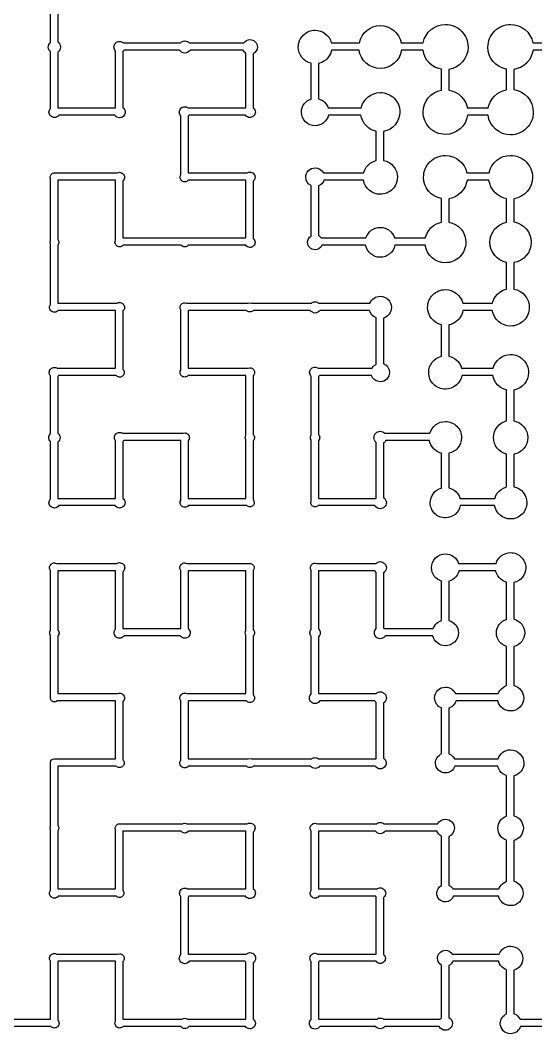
# Model space of a CAD drawing. Extents: x 0.02 to 7.98, y 0.02 to 7.98.
# Drawn here: x 5.998 to 6.986, y 4.041 to 5.988 of the extents above; entities that cross this region are included whole.
import ezdxf

# ---------------------------------------------------------------- set-up
doc = ezdxf.new("R2010")
doc.units = 0
doc.layers.add('PYDXF', color=18, linetype='CONTINUOUS')

msp = doc.modelspace()

# ---------------------------------------------------------------- linework, layer by layer
at = {"layer": 'PYDXF'}
for points in [[(7.0209, 5.9305), (6.9812, 5.9305), (6.9812, 5.9299), (6.9797, 5.9235), (6.9771, 5.917), (6.9735, 5.911), (6.9689, 5.9055), (6.9634, 5.9008), (6.9573, 5.8972), (6.9509, 5.8947), (6.9445, 5.8932), (6.9445, 5.8544, -0.371801), (6.9817, 5.8112, -0.414214), (6.9381, 5.7676, -0.376038), (6.8949, 5.8055), (6.8555, 5.8055, -0.375339), (6.8131, 5.7684, -0.414214), (6.7703, 5.8112, -0.362662), (6.8055, 5.8533), (6.8055, 5.8935), (6.8003, 5.8947), (6.7939, 5.8972), (6.7878, 5.9008), (6.7824, 5.9055), (6.7777, 5.911), (6.7741, 5.917), (6.7715, 5.9235), (6.7701, 5.9299), (6.77, 5.9305), (6.7288, 5.9305, -0.373707), (6.6881, 5.8952, -0.373707), (6.6475, 5.9305), (6.5948, 5.9305), (6.5942, 5.9276), (6.5926, 5.9233), (6.5904, 5.9191), (6.5876, 5.9152), (6.5841, 5.9118), (6.5802, 5.9089), (6.5761, 5.9067), (6.5717, 5.9052), (6.5695, 5.9047), (6.5695, 5.8366), (6.5708, 5.8363), (6.5747, 5.8347), (6.5783, 5.8326), (6.5816, 5.8298), (6.5844, 5.8265), (6.5866, 5.8228), (6.5879, 5.8195), (6.6516, 5.8195, -0.350486), (6.6881, 5.8488, -0.414214), (6.7257, 5.8112, -0.364953), (6.6945, 5.7743), (6.6945, 5.7184, -0.357849), (6.721, 5.6862, -0.414214), (6.6881, 5.6534, -0.363573), (6.6558, 5.6805), (6.5801, 5.6805), (6.5793, 5.6783), (6.5778, 5.6758), (6.5758, 5.6735), (6.5736, 5.6716), (6.5711, 5.6701), (6.5695, 5.6695), (6.5695, 5.574), (6.5707, 5.5734), (6.5725, 5.5721), (6.574, 5.5706), (6.5748, 5.5695), (6.6606, 5.5695, -0.331003), (6.6881, 5.5899, -0.331003), (6.7156, 5.5695), (6.7749, 5.5695), (6.7756, 5.5728), (6.7779, 5.5785), (6.7812, 5.584), (6.7854, 5.589), (6.7903, 5.5932), (6.7958, 5.5964), (6.8016, 5.5987), (6.8055, 5.5996), (6.8055, 5.6451, -0.36158), (6.7712, 5.6862, -0.414214), (6.8131, 5.7281, -0.357039), (6.8541, 5.6945), (6.897, 5.6945, -0.357196), (6.9381, 5.7282, -0.414214), (6.9801, 5.6862, -0.370166), (6.9445, 5.6447), (6.9445, 5.6003, -0.36749), (6.9777, 5.5612, -0.36749), (6.9445, 5.5222), (6.9445, 5.4714, -0.36257), (6.974, 5.4362, -0.414214), (6.9381, 5.4004, -0.367815), (6.9028, 5.4305), (6.8467, 5.4305), (6.8458, 5.4262), (6.8438, 5.4212), (6.8409, 5.4164), (6.8373, 5.4121), (6.833, 5.4084), (6.8282, 5.4056), (6.8232, 5.4036), (6.8195, 5.4028), (6.8195, 5.3426), (6.8217, 5.3422), (6.826, 5.3406), (6.8302, 5.3384), (6.834, 5.3356), (6.8374, 5.3322), (6.8403, 5.3283), (6.8425, 5.3241), (6.844, 5.3198), (6.8441, 5.3195), (6.9047, 5.3195, -0.344808), (6.9381, 5.3457, -0.414214), (6.9726, 5.3112, -0.36158), (6.9445, 5.2775), (6.9445, 5.2184, -0.357849), (6.971, 5.1862, -0.357849), (6.9445, 5.1541), (6.9445, 5.0918, -0.355105), (6.9694, 5.0612, -0.414214), (6.9381, 5.0299, -0.36158), (6.9074, 5.0555), (6.8417, 5.0555, -0.357261), (6.8131, 5.032, -0.414214), (6.7839, 5.0612, -0.338749), (6.8055, 5.0894), (6.8055, 5.1563), (6.804, 5.1566), (6.7994, 5.1584), (6.7951, 5.161), (6.7912, 5.1643), (6.7879, 5.1682), (6.7853, 5.1726), (6.7835, 5.1771), (6.7827, 5.1805), (6.6988, 5.1805), (6.6984, 5.1798), (6.6973, 5.1783), (6.696, 5.177), (6.6946, 5.176), (6.6945, 5.1759), (6.6945, 5.071, -0.253417), (6.6998, 5.0612, -0.414214), (6.6881, 5.0495, -0.270673), (6.6779, 5.0555), (6.5691, 5.0555, -0.203858), (6.5631, 5.053, -0.414214), (6.5548, 5.0612), (6.5555, 5.0644), (6.5555, 5.1818, -0.133366), (6.5543, 5.1862, -0.133366), (6.5555, 5.1907), (6.5555, 5.3042, -0.188422), (6.5527, 5.3112, -0.414214), (6.5631, 5.3216, -0.163505), (6.5694, 5.3195), (6.6725, 5.3195), (6.6731, 5.3207), (6.6747, 5.3228), (6.6766, 5.3247), (6.6787, 5.3262), (6.6805, 5.3272), (6.6805, 5.4162), (6.6795, 5.4166), (6.6767, 5.4181), (6.6741, 5.42), (6.6718, 5.4222), (6.6699, 5.4248), (6.6685, 5.4276), (6.6674, 5.4305), (6.5723, 5.4305, -0.258396), (6.5631, 5.4254, -0.258396), (6.5539, 5.4305), (6.4448, 5.4305, -0.219167), (6.4381, 5.4274, -0.219167), (6.4314, 5.4305), (6.3198, 5.4305), (6.3195, 5.4301), (6.3195, 5.3195), (6.435, 5.3195), (6.4381, 5.3201, -0.414214), (6.447, 5.3112, -0.193347), (6.4445, 5.3051), (6.4445, 5.1924, -0.193347), (6.447, 5.1862, -0.193347), (6.4445, 5.1801), (6.4445, 5.0665, -0.173402), (6.4464, 5.0612, -0.414214), (6.4381, 5.053, -0.203858), (6.4322, 5.0555), (6.3198, 5.0555, -0.219167), (6.3131, 5.0524, -0.414214), (6.3043, 5.0612, -0.133366), (6.3055, 5.0657), (6.3055, 5.1805), (6.1962, 5.1805), (6.1962, 5.1805), (6.1951, 5.1792), (6.1945, 5.1787), (6.1945, 5.0694, -0.23056), (6.1985, 5.0612, -0.414214), (6.1881, 5.0509, -0.251075), (6.1795, 5.0555), (6.0717, 5.0555, -0.251075), (6.0631, 5.0509, -0.414214), (6.0527, 5.0612, -0.188422), (6.0555, 5.0683), (6.0555, 5.1785, -0.200648), (6.0523, 5.1862, -0.200648), (6.0555, 5.194), (6.0555, 5.3049, -0.174753), (6.0532, 5.3112, -0.414214), (6.0631, 5.3211, -0.146441), (6.0685, 5.3195), (6.1805, 5.3195), (6.1805, 5.4305), (6.0705, 5.4305, -0.231992), (6.0631, 5.4268, -0.414214), (6.0537, 5.4362, -0.157522), (6.0555, 5.4417), (6.0555, 5.558), (6.0548, 5.5612), (6.0555, 5.5644), (6.0555, 5.683), (6.0548, 5.6862, -0.176158), (6.0568, 5.6915, -0.243468), (6.0625, 5.6945), (6.0628, 5.6945), (6.0631, 5.6945), (6.0634, 5.6945), (6.1837, 5.6945, -0.123531), (6.1881, 5.6956, -0.414214), (6.1975, 5.6862, -0.208232), (6.1945, 5.6794), (6.1945, 5.5695), (6.31, 5.5695), (6.3131, 5.5701), (6.3162, 5.5695), (6.4305, 5.5695), (6.4305, 5.6799), (6.4301, 5.6805), (6.3198, 5.6805, -0.219167), (6.3131, 5.6774, -0.414214), (6.3043, 5.6862, -0.133366), (6.3055, 5.6907), (6.3055, 5.8042, -0.188422), (6.3027, 5.8112, -0.414214), (6.3131, 5.8216, -0.163505), (6.3194, 5.8195), (6.4305, 5.8195), (6.4305, 5.9241), (6.4305, 5.9241), (6.4288, 5.9254), (6.4272, 5.9269), (6.426, 5.9286), (6.425, 5.9305), (6.425, 5.9305), (6.3233, 5.9305, -0.270673), (6.3131, 5.9245, -0.270673), (6.3029, 5.9305), (6.1973, 5.9305), (6.1969, 5.9299), (6.1958, 5.9286), (6.1945, 5.9275), (6.1945, 5.82, -0.23964), (6.199, 5.8112, -0.414214), (6.1881, 5.8004, -0.258396), (6.1789, 5.8055), (6.0717, 5.8055, -0.251075), (6.0631, 5.8009, -0.414214), (6.0527, 5.8112, -0.188422), (6.0555, 5.8183), (6.0555, 5.9274, -0.21848), (6.0514, 5.9362, -0.21848), (6.0555, 5.9451), (6.0555, 6.0524, -0.21848)], [(6.0695, 6.0515), (6.0695, 5.946, -0.253417), (6.0748, 5.9362, -0.253417), (6.0695, 5.9265), (6.0695, 5.8195), (6.1805, 5.8195), (6.1805, 5.9285, -0.200648), (6.1773, 5.9362, -0.414214), (6.1881, 5.9471, -0.17699), (6.1951, 5.9445), (6.3048, 5.9445, -0.199543), (6.3131, 5.948, -0.199543), (6.3214, 5.9445), (6.4264, 5.9445, -0.243893), (6.4381, 5.9506, -0.414214), (6.4525, 5.9362, -0.284707), (6.4445, 5.9234), (6.4445, 5.8194, -0.23056), (6.4485, 5.8112, -0.414214), (6.4381, 5.8009, -0.251075), (6.4295, 5.8055), (6.3217, 5.8055), (6.3216, 5.8052), (6.3205, 5.8039), (6.3195, 5.8031), (6.3195, 5.6945), (6.4327, 5.6945, -0.145776), (6.4381, 5.6961, -0.414214), (6.448, 5.6862, -0.220226), (6.4445, 5.6787), (6.4445, 5.5688, -0.220861), (6.448, 5.5612, -0.414214), (6.4381, 5.5513, -0.242298), (6.4301, 5.5555), (6.3198, 5.5555, -0.219167), (6.3131, 5.5524, -0.219167), (6.3064, 5.5555), (6.1948, 5.5555, -0.219167), (6.1881, 5.5524, -0.414214), (6.1793, 5.5612, -0.133366), (6.1805, 5.5657), (6.1805, 5.6805), (6.0695, 5.6805), (6.0695, 5.5665, -0.173402), (6.0714, 5.5612, -0.173402), (6.0695, 5.556), (6.0695, 5.4445), (6.1837, 5.4445, -0.123531), (6.1881, 5.4456, -0.414214), (6.1975, 5.4362, -0.208232), (6.1945, 5.4294), (6.1945, 5.3174, -0.193347), (6.197, 5.3112, -0.414214), (6.1881, 5.3024, -0.219167), (6.1814, 5.3055), (6.0712, 5.3055), (6.0712, 5.3055), (6.0701, 5.3042), (6.0695, 5.3037), (6.0695, 5.195, -0.23964), (6.074, 5.1862, -0.23964), (6.0695, 5.1775), (6.0695, 5.0695), (6.1805, 5.0695), (6.1805, 5.1799, -0.174753), (6.1782, 5.1862, -0.414214), (6.1881, 5.1961, -0.146441), (6.1935, 5.1945), (6.31, 5.1945), (6.3131, 5.1951, -0.414214), (6.322, 5.1862, -0.193347), (6.3195, 5.1801), (6.3195, 5.0695), (6.4305, 5.0695), (6.4305, 5.1818, -0.133366), (6.4293, 5.1862, -0.133366), (6.4305, 5.1907), (6.4305, 5.3055), (6.3198, 5.3055, -0.219167), (6.3131, 5.3024, -0.414214), (6.3043, 5.3112, -0.133366), (6.3055, 5.3157), (6.3055, 5.4318, -0.133366), (6.3043, 5.4362, -0.414214), (6.3131, 5.4451), (6.3162, 5.4445), (6.435, 5.4445), (6.4381, 5.4451), (6.4412, 5.4445), (6.5561, 5.4445, -0.17699), (6.5631, 5.4471, -0.17699), (6.5701, 5.4445), (6.6684, 5.4445, -0.302339), (6.6881, 5.4577, -0.414214), (6.7096, 5.4362, -0.328245), (6.6945, 5.4158), (6.6945, 5.3277, -0.309559), (6.7058, 5.3112, -0.414214), (6.6881, 5.2935, -0.320395), (6.6714, 5.3055), (6.5717, 5.3055), (6.5716, 5.3052), (6.5705, 5.3039), (6.5695, 5.3031), (6.5695, 5.1924, -0.193347), (6.572, 5.1862, -0.193347), (6.5695, 5.1801), (6.5695, 5.0695), (6.6798, 5.0695), (6.6798, 5.0695), (6.6805, 5.0701), (6.6805, 5.1768, -0.226052), (6.676, 5.1862, -0.414214), (6.6881, 5.1984, -0.207705), (6.697, 5.1945), (6.7832, 5.1945, -0.337223), (6.8131, 5.2172, -0.414214), (6.8441, 5.1862, -0.35453), (6.8195, 5.156), (6.8195, 5.0896), (6.8217, 5.0892), (6.826, 5.0874), (6.8301, 5.085), (6.8338, 5.0819), (6.8369, 5.0782), (6.8393, 5.0741), (6.841, 5.0698), (6.8411, 5.0695), (6.908, 5.0695), (6.9082, 5.0704), (6.91, 5.0751), (6.9126, 5.0794), (6.916, 5.0834), (6.9199, 5.0867), (6.9243, 5.0893), (6.9289, 5.0912), (6.9305, 5.0915), (6.9305, 5.1544, -0.347038), (6.9053, 5.1862, -0.347038), (6.9305, 5.2181), (6.9305, 5.2778), (6.928, 5.2783), (6.9229, 5.2803), (6.9181, 5.2832), (6.9138, 5.2869), (6.9101, 5.2912), (6.9072, 5.296), (6.9052, 5.3011), (6.9042, 5.3055), (6.8446, 5.3055, -0.362375), (6.8131, 5.2792, -0.414214), (6.781, 5.3112, -0.345464), (6.8055, 5.3423), (6.8055, 5.403, -0.349608), (6.779, 5.4362, -0.414214), (6.8131, 5.4704, -0.344151), (6.8462, 5.4445), (6.9033, 5.4445), (6.9039, 5.4468), (6.906, 5.4521), (6.9089, 5.4571), (6.9128, 5.4616), (6.9173, 5.4654), (6.9223, 5.4684), (6.9276, 5.4705), (6.9305, 5.4712), (6.9305, 5.5225, -0.358475), (6.8985, 5.5612, -0.358475), (6.9305, 5.6), (6.9305, 5.645), (6.9258, 5.6461), (6.9196, 5.6485), (6.9137, 5.6521), (6.9084, 5.6565), (6.9039, 5.6618), (6.9004, 5.6677), (6.898, 5.6739), (6.8965, 5.6801), (6.8965, 5.6805), (6.8546, 5.6805), (6.8546, 5.6802), (6.8532, 5.6739), (6.8507, 5.6678), (6.8472, 5.6619), (6.8427, 5.6566), (6.8375, 5.6521), (6.8316, 5.6486), (6.8254, 5.6462), (6.8195, 5.6449), (6.8195, 5.5999, -0.367048), (6.8523, 5.5612, -0.414214), (6.8131, 5.522, -0.371853), (6.7743, 5.5555), (6.7162, 5.5555, -0.356255), (6.6881, 5.5325, -0.356255), (6.6601, 5.5555), (6.5762, 5.5555, -0.297955), (6.5631, 5.5469, -0.414214), (6.5488, 5.5612, -0.257863), (6.5555, 5.5733), (6.5555, 5.67, -0.291094), (6.5451, 5.6862, -0.414214), (6.5631, 5.7042, -0.280208), (6.5791, 5.6945), (6.6564, 5.6945), (6.6567, 5.6959), (6.6586, 5.7007), (6.6614, 5.7053), (6.6649, 5.7095), (6.669, 5.713), (6.6736, 5.7157), (6.6785, 5.7176), (6.6805, 5.7181), (6.6805, 5.7746), (6.6771, 5.7753), (6.6715, 5.7775), (6.6663, 5.7807), (6.6615, 5.7847), (6.6575, 5.7894), (6.6544, 5.7947), (6.6522, 5.8002), (6.651, 5.8055), (6.5886, 5.8055, -0.350735), (6.5631, 5.785, -0.414214), (6.5369, 5.8112, -0.330225), (6.5555, 5.8363), (6.5555, 5.905, -0.345779), (6.5309, 5.9362, -0.414214), (6.5631, 5.9685, -0.340025), (6.5942, 5.9445), (6.648, 5.9445, -0.355889), (6.6881, 5.9773, -0.355915), (6.7282, 5.9445), (6.7705, 5.9445, -0.359154), (6.8131, 5.9797, -0.414214), (6.8566, 5.9362, -0.371684), (6.8195, 5.8932), (6.8195, 5.8536), (6.8257, 5.8522), (6.832, 5.8497), (6.838, 5.8461), (6.8434, 5.8415), (6.848, 5.8361), (6.8515, 5.8301), (6.854, 5.8238), (6.855, 5.8195), (6.8954, 5.8195), (6.8964, 5.8241), (6.899, 5.8305), (6.9026, 5.8366), (6.9073, 5.8421), (6.9128, 5.8467), (6.9189, 5.8504), (6.9253, 5.8529), (6.9305, 5.8541), (6.9305, 5.8935, -0.363469), (6.8946, 5.9362, -0.414214), (6.9381, 5.9797, -0.359154), (6.9807, 5.9445), (7.0214, 5.9445, -0.357979)], [(5.9384, 4.0695), (6.0555, 4.0695), (6.0555, 4.1807, -0.157522), (6.0537, 4.1862, -0.414214), (6.0631, 4.1956, -0.123531), (6.0675, 4.1945), (6.185, 4.1945), (6.1881, 4.1951, -0.414214), (6.197, 4.1862, -0.193347), (6.1945, 4.1801), (6.1945, 4.0695), (6.3077, 4.0695, -0.145776), (6.3131, 4.0711, -0.146441), (6.3185, 4.0695), (6.4305, 4.0695), (6.4305, 4.1785), (6.4304, 4.1786), (6.4293, 4.1799), (6.4289, 4.1805), (6.3217, 4.1805, -0.251075), (6.3131, 4.1759, -0.414214), (6.3027, 4.1862, -0.188422), (6.3055, 4.1933), (6.3055, 4.3049, -0.174753), (6.3032, 4.3112, -0.414214), (6.3131, 4.3211, -0.146441), (6.3185, 4.3195), (6.4305, 4.3195), (6.4305, 4.4299), (6.4301, 4.4305), (6.3205, 4.4305, -0.231992), (6.3131, 4.4268, -0.231992), (6.3057, 4.4305), (6.1945, 4.4305), (6.1945, 4.3165, -0.173402), (6.1964, 4.3112, -0.414214), (6.1881, 4.303, -0.203858), (6.1822, 4.3055), (6.0705, 4.3055, -0.231992), (6.0631, 4.3018, -0.414214), (6.0537, 4.3112, -0.157522), (6.0555, 4.3167), (6.0555, 4.433), (6.0548, 4.4362), (6.0555, 4.4394), (6.0555, 4.5605), (6.0554, 4.5612), (6.0555, 4.562), (6.0555, 4.5625, -0.414214), (6.0625, 4.5695), (6.1805, 4.5695), (6.1805, 4.6805), (6.0682, 4.6805, -0.182463), (6.0631, 4.6786, -0.414214), (6.0554, 4.6862), (6.0555, 4.6872), (6.0555, 4.6875), (6.0555, 4.8068, -0.133366), (6.0543, 4.8112, -0.133366), (6.0555, 4.8157), (6.0555, 4.9307, -0.157522), (6.0537, 4.9362, -0.414214), (6.0631, 4.9456, -0.123531), (6.0675, 4.9445), (6.1827, 4.9445, -0.145776), (6.1881, 4.9461, -0.414214), (6.198, 4.9362, -0.220226), (6.1945, 4.9287), (6.1945, 4.8195), (6.3055, 4.8195), (6.3055, 4.9307, -0.157522), (6.3037, 4.9362, -0.414214), (6.3131, 4.9456, -0.123531), (6.3175, 4.9445), (6.4375, 4.9445), (6.4377, 4.9445), (6.4381, 4.9445, -0.414214), (6.4464, 4.9362, -0.173402), (6.4445, 4.931), (6.4445, 4.8174, -0.193347), (6.447, 4.8112, -0.193347), (6.4445, 4.8051), (6.4445, 4.6924, -0.193347), (6.447, 4.6862, -0.414214), (6.4381, 4.6774, -0.219167), (6.4314, 4.6805), (6.3205, 4.6805), (6.3198, 4.6796), (6.3195, 4.6794), (6.3195, 4.5695), (6.435, 4.5695), (6.4381, 4.5701), (6.4412, 4.5695), (6.5569, 4.5695, -0.163505), (6.5631, 4.5716, -0.163505), (6.5694, 4.5695), (6.6805, 4.5695), (6.6805, 4.5695), (6.6805, 4.6774), (6.6798, 4.678), (6.6786, 4.6794), (6.6779, 4.6805), (6.5723, 4.6805, -0.258396), (6.5631, 4.6754, -0.414214), (6.5523, 4.6862, -0.200648), (6.5555, 4.694), (6.5555, 4.8049, -0.174753), (6.5532, 4.8112, -0.174078), (6.5555, 4.8175), (6.5555, 4.9318, -0.133366), (6.5543, 4.9362, -0.414214), (6.5631, 4.9451), (6.5662, 4.9445), (6.6798, 4.9445, -0.199543), (6.6881, 4.948, -0.414214), (6.6998, 4.9362, -0.253417), (6.6945, 4.9265), (6.6945, 4.8205), (6.6955, 4.8198), (6.6958, 4.8195), (6.7897, 4.8195), (6.7904, 4.8212), (6.7921, 4.8244), (6.7943, 4.8274), (6.7969, 4.8301), (6.7999, 4.8323), (6.8031, 4.834), (6.8055, 4.8348), (6.8055, 4.9108, -0.331373), (6.7865, 4.9362, -0.414214), (6.8131, 4.9628, -0.32423), (6.8383, 4.9445), (6.9103, 4.9445, -0.331966), (6.9381, 4.9653, -0.414214), (6.9672, 4.9362, -0.350486), (6.9445, 4.908), (6.9445, 4.8375, -0.345989), (6.9652, 4.8112, -0.346068), (6.9445, 4.7849), (6.9445, 4.7104, -0.34042), (6.9632, 4.6862, -0.414214), (6.9381, 4.6612, -0.347852), (6.9138, 4.6805), (6.833, 4.6805), (6.833, 4.6801), (6.8318, 4.6771), (6.83, 4.6742), (6.8278, 4.6716), (6.8252, 4.6693), (6.8223, 4.6676), (6.8195, 4.6665), (6.8195, 4.5791), (6.8215, 4.5783), (6.8242, 4.5767), (6.8266, 4.5747), (6.8286, 4.5723), (6.8302, 4.5696), (6.8303, 4.5695), (6.9141, 4.5695, -0.320131), (6.9381, 4.5867, -0.414214), (6.9636, 4.5612, -0.341524), (6.9445, 4.5367), (6.9445, 4.4598, -0.338644), (6.9626, 4.4362, -0.338644), (6.9445, 4.4127), (6.9445, 4.3342, -0.336736), (6.962, 4.3112, -0.414214), (6.9381, 4.2874, -0.344519), (6.915, 4.3055), (6.8286, 4.3055, -0.313801), (6.8131, 4.2947, -0.414214), (6.7965, 4.3112, -0.279941), (6.8055, 4.3259), (6.8055, 4.4209), (6.804, 4.4217), (6.8019, 4.4232), (6.8001, 4.4251), (6.7986, 4.4271), (6.7974, 4.4294), (6.797, 4.4305), (6.6973, 4.4305, -0.258396), (6.6881, 4.4254, -0.258396), (6.6789, 4.4305), (6.5705, 4.4305), (6.5698, 4.4296), (6.5695, 4.4294), (6.5695, 4.3195), (6.6819, 4.3195, -0.163505), (6.6881, 4.3216, -0.414214), (6.6985, 4.3112, -0.23056), (6.6945, 4.3031), (6.6945, 4.1938, -0.220861), (6.698, 4.1862, -0.414214), (6.6881, 4.1763, -0.242298), (6.6801, 4.1805), (6.5712, 4.1805), (6.5712, 4.1805), (6.5701, 4.1792), (6.5695, 4.1787), (6.5695, 4.07), (6.5701, 4.0695), (6.6819, 4.0695, -0.163505), (6.6881, 4.0716, -0.163505), (6.6944, 4.0695), (6.8028, 4.0695), (6.8037, 4.0706), (6.8054, 4.072), (6.8055, 4.0721), (6.8055, 4.173, -0.268569), (6.7978, 4.1862, -0.414214), (6.8131, 4.2016, -0.255387), (6.826, 4.1945), (6.9163, 4.1945, -0.31188), (6.9381, 4.2097, -0.414214), (6.9615, 4.1862, -0.335393), (6.9445, 4.1637), (6.9445, 4.0799), (6.9469, 4.079), (6.9496, 4.0774), (6.9521, 4.0752), (6.9542, 4.0727), (6.9559, 4.07), (6.9561, 4.0695), (7.0422, 4.0695, -0.307941)], [(7.0413, 4.0555), (6.9571, 4.0555, -0.330489), (6.9381, 4.0414, -0.414214), (6.9183, 4.0612, -0.302472), (6.9305, 4.0795), (6.9305, 4.1641), (6.9278, 4.1652), (6.9245, 4.1672), (6.9215, 4.1697), (6.919, 4.1726), (6.9171, 4.1759), (6.9157, 4.1794), (6.9155, 4.1805), (6.8273, 4.1805), (6.8269, 4.1795), (6.8256, 4.1773), (6.824, 4.1754), (6.822, 4.1738), (6.8199, 4.1725), (6.8195, 4.1723), (6.8195, 4.0728, -0.273497), (6.8264, 4.0612, -0.414214), (6.8131, 4.048, -0.288593), (6.8011, 4.0555), (6.6967, 4.0555, -0.251075), (6.6881, 4.0509, -0.251075), (6.6795, 4.0555), (6.5723, 4.0555, -0.258396), (6.5631, 4.0504, -0.414214), (6.5523, 4.0612, -0.200648), (6.5555, 4.069), (6.5555, 4.1799, -0.174753), (6.5532, 4.1862, -0.414214), (6.5631, 4.1961, -0.146441), (6.5685, 4.1945), (6.6805, 4.1945), (6.6805, 4.3042), (6.6797, 4.3052), (6.6795, 4.3055), (6.5705, 4.3055, -0.231992), (6.5631, 4.3018, -0.414214), (6.5537, 4.3112, -0.157522), (6.5555, 4.3167), (6.5555, 4.4307, -0.157522), (6.5537, 4.4362, -0.414214), (6.5631, 4.4456, -0.123531), (6.5675, 4.4445), (6.6811, 4.4445, -0.17699), (6.6881, 4.4471, -0.17699), (6.6951, 4.4445), (6.7981, 4.4445, -0.27315), (6.8131, 4.4534, -0.414214), (6.8303, 4.4362, -0.307649), (6.8195, 4.4204), (6.8195, 4.3265), (6.8204, 4.3261), (6.8227, 4.3247), (6.8248, 4.323), (6.8266, 4.3209), (6.8274, 4.3195), (6.9158, 4.3195), (6.9163, 4.3208), (6.9179, 4.3239), (6.92, 4.3268), (6.9226, 4.3293), (6.9254, 4.3314), (6.9285, 4.3331), (6.9305, 4.3338), (6.9305, 4.413, -0.324111), (6.9137, 4.4362, -0.324111), (6.9305, 4.4594), (6.9305, 4.537), (6.9269, 4.5384), (6.9233, 4.5405), (6.9201, 4.5433), (6.9174, 4.5465), (6.9153, 4.55), (6.9138, 4.5538), (6.9134, 4.5555), (6.8312, 4.5555, -0.327004), (6.8131, 4.5422, -0.414214), (6.7941, 4.5612, -0.298247), (6.8055, 4.5787), (6.8055, 4.667, -0.307861), (6.7923, 4.6862, -0.414214), (6.8131, 4.707, -0.298832), (6.8322, 4.6945), (6.9145, 4.6945), (6.9156, 4.6973), (6.9177, 4.7008), (6.9204, 4.7039), (6.9236, 4.7066), (6.9271, 4.7087), (6.9305, 4.7101), (6.9305, 4.7852, -0.333021), (6.911, 4.8112, -0.333021), (6.9305, 4.8372), (6.9305, 4.9082), (6.9304, 4.9083), (6.9265, 4.9096), (6.9227, 4.9116), (6.9192, 4.9142), (6.9161, 4.9173), (6.9135, 4.9208), (6.9115, 4.9246), (6.9101, 4.9285), (6.9097, 4.9305), (6.839, 4.9305), (6.8387, 4.9292), (6.8374, 4.9256), (6.8356, 4.9221), (6.8333, 4.9189), (6.8304, 4.9161), (6.8272, 4.9137), (6.8238, 4.9119), (6.8202, 4.9106), (6.8195, 4.9105), (6.8195, 4.8352, -0.339841), (6.838, 4.8112, -0.414214), (6.8131, 4.7864, -0.347327), (6.789, 4.8055), (6.6978, 4.8055, -0.264867), (6.6881, 4.7999, -0.414214), (6.6768, 4.8112, -0.210026), (6.6805, 4.8195), (6.6805, 4.9274), (6.6798, 4.928), (6.6786, 4.9294), (6.6779, 4.9305), (6.5698, 4.9305), (6.5695, 4.9301), (6.5695, 4.8188, -0.220861), (6.573, 4.8112, -0.220226), (6.5695, 4.8037), (6.5695, 4.695), (6.5701, 4.6945), (6.6798, 4.6945, -0.199543), (6.6881, 4.698, -0.414214), (6.6998, 4.6862, -0.253417), (6.6945, 4.6765), (6.6945, 4.5705, -0.246872), (6.6994, 4.5612, -0.414214), (6.6881, 4.5499, -0.265133), (6.6784, 4.5555), (6.5717, 4.5555, -0.251075), (6.5631, 4.5509, -0.251075), (6.5545, 4.5555), (6.4448, 4.5555, -0.219167), (6.4381, 4.5524, -0.219167), (6.4314, 4.5555), (6.3205, 4.5555, -0.231992), (6.3131, 4.5518, -0.414214), (6.3037, 4.5612, -0.157522), (6.3055, 4.5667), (6.3055, 4.6807, -0.157522), (6.3037, 4.6862, -0.414214), (6.3131, 4.6956, -0.123531), (6.3175, 4.6945), (6.4305, 4.6945), (6.4305, 4.8068, -0.133366), (6.4293, 4.8112, -0.133366), (6.4305, 4.8157), (6.4305, 4.9305), (6.3205, 4.9305), (6.3198, 4.9296), (6.3195, 4.9294), (6.3195, 4.8194, -0.23056), (6.3235, 4.8112, -0.414214), (6.3131, 4.8009, -0.251075), (6.3045, 4.8055), (6.1967, 4.8055, -0.251075), (6.1881, 4.8009, -0.414214), (6.1777, 4.8112, -0.188422), (6.1805, 4.8183), (6.1805, 4.9299), (6.1801, 4.9305), (6.0705, 4.9305), (6.0698, 4.9296), (6.0695, 4.9294), (6.0695, 4.8174, -0.193347), (6.072, 4.8112, -0.193347), (6.0695, 4.8051), (6.0695, 4.6945), (6.1837, 4.6945, -0.123531), (6.1881, 4.6956, -0.414214), (6.1975, 4.6862, -0.208232), (6.1945, 4.6794), (6.1945, 4.5674, -0.193347), (6.197, 4.5612, -0.414214), (6.1881, 4.5524, -0.219167), (6.1814, 4.5555), (6.0695, 4.5555), (6.0695, 4.4415, -0.173402), (6.0714, 4.4362, -0.173402), (6.0695, 4.431), (6.0695, 4.3195), (6.1805, 4.3195), (6.1805, 4.433), (6.1798, 4.4362, -0.176158), (6.1818, 4.4415, -0.243468), (6.1875, 4.4445), (6.1878, 4.4445), (6.1881, 4.4445), (6.1884, 4.4445), (6.3087, 4.4445, -0.123531), (6.3131, 4.4456, -0.123531), (6.3175, 4.4445), (6.4327, 4.4445, -0.145776), (6.4381, 4.4461, -0.414214), (6.448, 4.4362, -0.220226), (6.4445, 4.4287), (6.4445, 4.3194, -0.23056), (6.4485, 4.3112, -0.414214), (6.4381, 4.3009, -0.251075), (6.4295, 4.3055), (6.3212, 4.3055), (6.3212, 4.3055), (6.3201, 4.3042), (6.3195, 4.3037), (6.3195, 4.1945), (6.4311, 4.1945, -0.17699), (6.4381, 4.1971, -0.414214), (6.449, 4.1862, -0.23964), (6.4445, 4.1775), (6.4445, 4.0694, -0.23056), (6.4485, 4.0612, -0.414214), (6.4381, 4.0509, -0.251075), (6.4295, 4.0555), (6.3212, 4.0555, -0.242777), (6.3131, 4.0513, -0.242298), (6.3051, 4.0555), (6.1948, 4.0555, -0.219167), (6.1881, 4.0524, -0.414214), (6.1793, 4.0612, -0.133366), (6.1805, 4.0657), (6.1805, 4.1805), (6.0705, 4.1805), (6.0698, 4.1796), (6.0695, 4.1794), (6.0695, 4.0674, -0.193347), (6.072, 4.0612, -0.414214), (6.0631, 4.0524, -0.219167), (6.0564, 4.0555), (5.9441, 4.0555, -0.203858)]]:
    msp.add_lwpolyline(points, format="xyb", dxfattribs=at)

doc.saveas('drawing.dxf')
